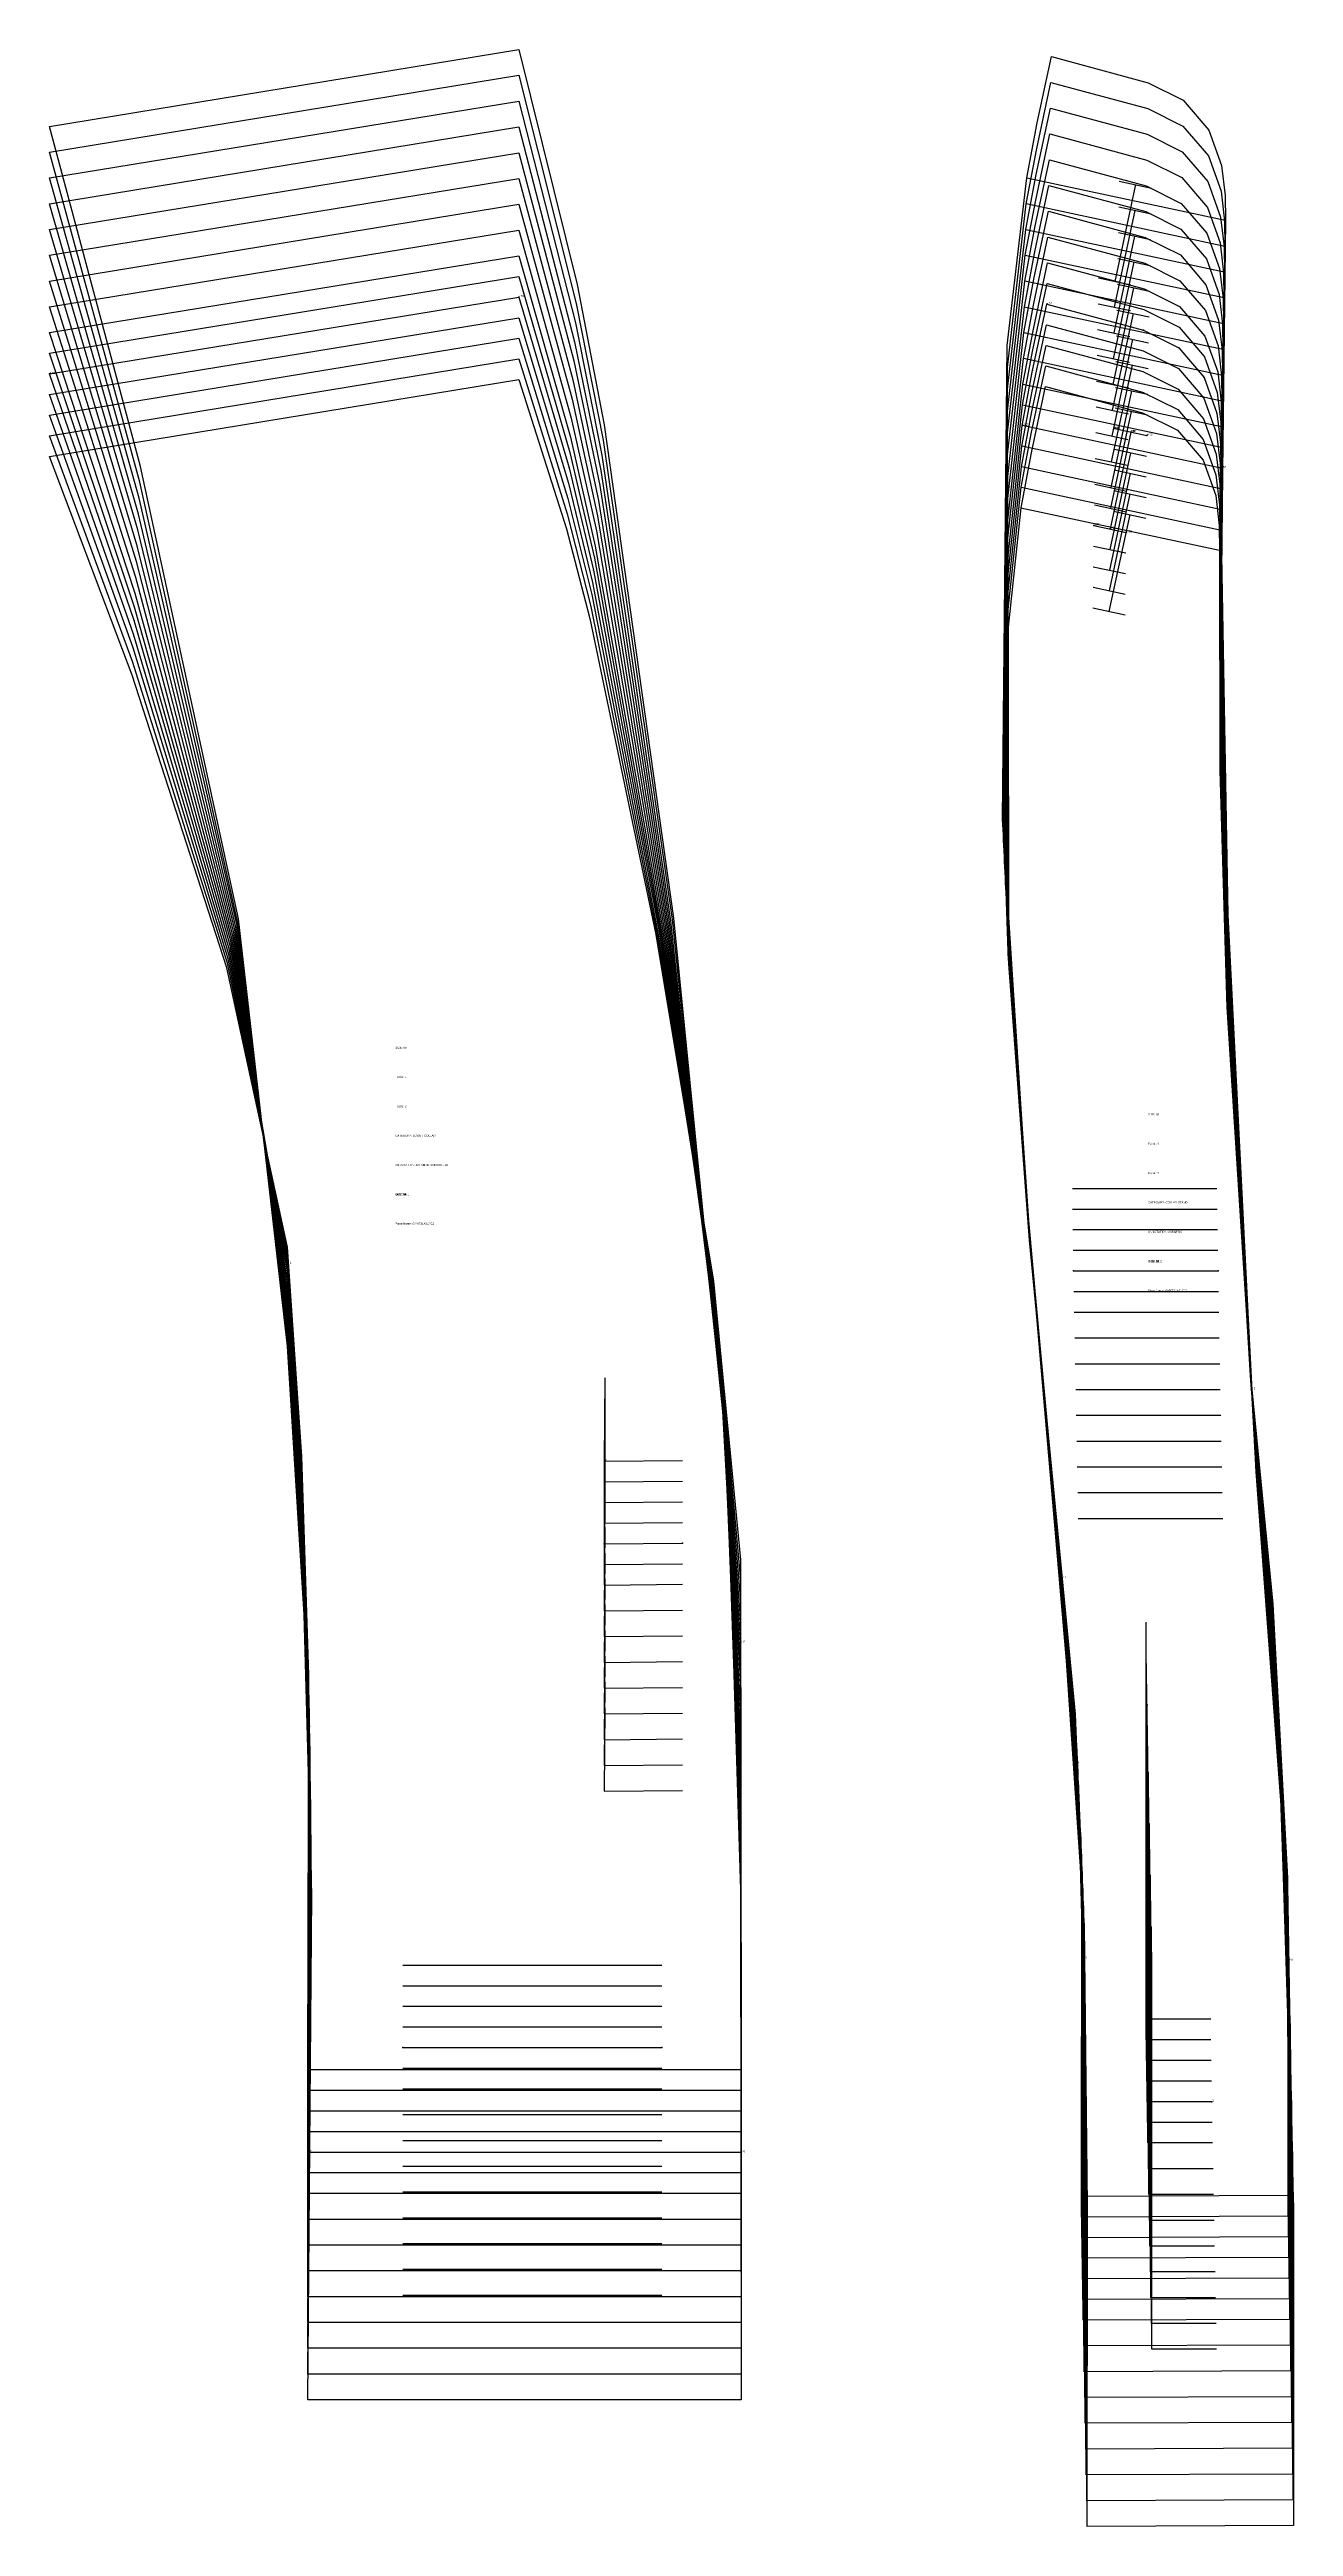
# Model space of a CAD drawing. Extents: x -42 to 1612, y -371 to 609.
# Drawn here: x 492.7 to 643.5, y -370.7 to -70.5 of the extents above; entities that cross this region are included whole.
import ezdxf

# ---------------------------------------------------------------- set-up
doc = ezdxf.new("R2010")
doc.units = 0

# ---------------------------------------------------------------- blocks, each defined once
blk = doc.blocks.new('GMX731XS17C2_42')
at = {"layer": '1'}
for points in [[(492.6839, -119.8347), (549.5748, -110.5205)], [(549.5748, -110.5205), (555.3456, -128.6257), (558.1955, -139.4918), (566.1711, -177.7747), (573.1561, -219.7863), (576.4454, -253.5378), (576.5216, -315.3411)], [(524.0071, -315.3411), (524.1062, -267.5179), (523.2527, -241.0105), (521.5128, -215.641), (514.1824, -181.7904), (502.6991, -146.3447), (492.6839, -119.8347)], [(576.5216, -315.3411), (524.0071, -315.3411)]]:
    blk.add_lwpolyline(points, dxfattribs=at)
at = {"layer": '5'}
blk.add_line((535.5286, -302.6411), (566.9001, -302.6411), dxfattribs=at)
at = {"layer": '6'}
blk.add_line((576.5216, -315.3411), (524.0071, -315.3411), dxfattribs=at)
at = {"layer": '7'}
blk.add_line((535.5286, -302.6411), (566.9001, -302.6411), dxfattribs=at)
at = {"layer": '8'}
blk.add_lwpolyline([(560.004, -231.4753), (559.9278, -241.5972), (569.4274, -241.5058)], dxfattribs=at)
at = {"layer": '1'}
for s, p in [('SIZE: 42', (534.6015, -209.3748)), ('Piece Name: GMX731XS17C2', (534.6015, -212.9308))]:
    blk.add_text(s, height=0.25, dxfattribs=at).set_placement(p)
blk = doc.blocks.new('GMX731XS17C2_44')
at = {"layer": '1'}
for points in [[(492.6839, -117.3354), (549.5748, -108.0237)], [(549.5748, -108.0237), (555.4269, -126.774), (558.3022, -138.0262), (566.3057, -177.6502), (573.2603, -221.1248), (576.4454, -256.0346), (576.5216, -317.8404)], [(524.0071, -317.8404), (524.1316, -269.0546), (523.2731, -242.0189), (521.5128, -216.1413), (514.2662, -181.257), (502.7575, -144.6911), (492.6839, -117.3354)], [(576.5216, -317.8404), (524.0071, -317.8404)]]:
    blk.add_lwpolyline(points, dxfattribs=at)
at = {"layer": '5'}
blk.add_line((535.5286, -305.1404), (566.9001, -305.1404), dxfattribs=at)
at = {"layer": '6'}
blk.add_line((576.5216, -317.8404), (524.0071, -317.8404), dxfattribs=at)
at = {"layer": '7'}
blk.add_line((535.5286, -305.1404), (566.9001, -305.1404), dxfattribs=at)
at = {"layer": '8'}
blk.add_lwpolyline([(560.004, -233.9747), (559.9278, -244.0966), (569.4274, -244.0051)], dxfattribs=at)
at = {"layer": '1'}
for s, p in [('SIZE: 44', (534.6015, -209.3748)), ('Piece Name: GMX731XS17C2', (534.6015, -212.9308))]:
    blk.add_text(s, height=0.25, dxfattribs=at).set_placement(p)
blk = doc.blocks.new('GMX731XS17C2_46')
at = {"layer": '1'}
for points in [[(492.6839, -114.836), (549.5748, -105.5218)], [(549.5748, -105.5218), (555.5057, -124.9223), (558.4089, -136.5581), (566.4378, -177.5308), (573.3619, -222.4634), (576.4454, -258.5365), (576.5216, -320.3372)], [(524.0071, -320.3372), (524.157, -270.599), (523.2959, -243.0323), (521.5128, -216.6417), (514.3475, -180.721), (502.8159, -143.0376), (492.6839, -114.836)], [(576.5216, -320.3372), (524.0071, -320.3372)]]:
    blk.add_lwpolyline(points, dxfattribs=at)
at = {"layer": '5'}
blk.add_line((535.5286, -307.6372), (566.9001, -307.6372), dxfattribs=at)
at = {"layer": '6'}
blk.add_line((576.5216, -320.3372), (524.0071, -320.3372), dxfattribs=at)
at = {"layer": '7'}
blk.add_line((535.5286, -307.6372), (566.9001, -307.6372), dxfattribs=at)
at = {"layer": '8'}
blk.add_lwpolyline([(560.004, -236.4715), (559.9278, -246.5959), (569.4274, -246.5045)], dxfattribs=at)
at = {"layer": '1'}
for s, p in [('SIZE: 46', (534.6015, -209.3722)), ('Piece Name: GMX731XS17C2', (534.6015, -212.9282))]:
    blk.add_text(s, height=0.25, dxfattribs=at).set_placement(p)
blk = doc.blocks.new('GMX731XS17C2_48')
at = {"layer": '1'}
for points in [[(492.6839, -112.3392), (549.5748, -103.025)], [(549.5748, -103.025), (555.587, -123.0707), (558.5156, -135.0925), (566.5725, -177.4064), (573.466, -223.8045), (576.4454, -261.0358), (576.5216, -322.8391)], [(524.0071, -322.8391), (524.1824, -272.1407), (523.3188, -244.0407), (521.5128, -217.1421), (514.4288, -180.1876), (502.8743, -141.3892), (492.6839, -112.3392)], [(576.5216, -322.8391), (524.0071, -322.8391)]]:
    blk.add_lwpolyline(points, dxfattribs=at)
at = {"layer": '5'}
blk.add_line((535.5286, -310.1391), (566.9001, -310.1391), dxfattribs=at)
at = {"layer": '6'}
blk.add_line((576.5216, -322.8391), (524.0071, -322.8391), dxfattribs=at)
at = {"layer": '7'}
blk.add_line((535.5286, -310.1391), (566.9001, -310.1391), dxfattribs=at)
at = {"layer": '8'}
blk.add_lwpolyline([(560.004, -238.9734), (559.9278, -249.0953), (569.4274, -249.0064)], dxfattribs=at)
at = {"layer": '1'}
for s, p in [('SIZE: 48', (534.6015, -209.3748)), ('Piece Name: GMX731XS17C2', (534.6015, -212.9308))]:
    blk.add_text(s, height=0.25, dxfattribs=at).set_placement(p)
blk = doc.blocks.new('GMX731XS17C2_50')
at = {"layer": '1'}
for points in [[(492.6839, -109.8373), (549.5748, -100.5231)], [(549.5748, -100.5231), (555.6682, -121.2165), (558.6248, -133.6218), (566.7071, -177.2793), (573.5702, -225.1406), (576.4454, -263.5352), (576.5216, -325.336)], [(524.0071, -325.336), (524.2103, -273.68), (523.3416, -245.0466), (521.5128, -217.64), (514.5126, -179.6492), (502.9353, -139.7331), (492.6839, -109.8373)], [(576.5216, -325.336), (524.0071, -325.336)]]:
    blk.add_lwpolyline(points, dxfattribs=at)
at = {"layer": '2'}
for p in [(549.5748, -100.5231), (549.5748, -100.5231), (492.6839, -109.8373), (492.6839, -109.8373), (555.6682, -121.2165), (566.7071, -177.2793), (560.004, -241.4702), (559.9278, -251.5921), (569.4274, -251.5032), (576.4454, -263.5352), (535.5286, -312.6359), (566.9001, -312.6359), (524.0071, -325.336), (576.5216, -325.336), (576.5216, -325.336)]:
    blk.add_point(p, dxfattribs=at)
at = {"layer": '3'}
for p in [(558.6248, -133.6218), (502.9353, -139.7331), (514.5126, -179.6492), (521.5128, -217.64), (573.5702, -225.1406), (523.3416, -245.0466), (524.2103, -273.68)]:
    blk.add_point(p, dxfattribs=at)
at = {"layer": '4'}
for p in [(521.5128, -217.64, -3.998), (524.0071, -325.336, -3.998), (576.5216, -325.336, -3.998), (576.5216, -325.336, -3.998)]:
    blk.add_point(p, dxfattribs=at)
at = {"layer": '5'}
blk.add_line((535.5286, -312.6359), (566.9001, -312.6359), dxfattribs=at)
at = {"layer": '6'}
blk.add_line((576.5216, -325.336), (524.0071, -325.336), dxfattribs=at)
at = {"layer": '7'}
blk.add_line((535.5286, -312.6359), (566.9001, -312.6359), dxfattribs=at)
at = {"layer": '8'}
blk.add_lwpolyline([(560.004, -241.4702), (559.9278, -251.5921), (569.4274, -251.5032)], dxfattribs=at)
at = {"layer": '1'}
for s, p in [('SIZE: 50', (534.6015, -191.5923)), ('Fabric: 1', (534.6015, -195.1482)), ('Fabric: 2', (534.6015, -198.7043)), ('CATEGORY: LOWER COLLAR', (534.6015, -202.2603)), ('ANNOTATION: 1XFABRIC 1XINTERLINI', (534.6015, -205.8163)), ('Quantity: 1', (534.6015, -209.3722)), ('Piece Name: GMX731XS17C2', (534.6015, -212.9282))]:
    blk.add_text(s, height=0.25, dxfattribs=at).set_placement(p)
at = {"layer": '2'}
for s, p in [('# 52', (549.5748, -100.5231)), ('# 52', (549.5748, -100.5231)), ('# 52', (492.6839, -109.8373)), ('# 52', (492.6839, -109.8373)), ('# 0', (576.4454, -263.5352)), ('# 0', (524.0071, -325.336)), ('# 0', (576.5216, -325.336)), ('# 0', (576.5216, -325.336))]:
    blk.add_text(s, height=0.25, dxfattribs=at).set_placement(p)
at = {"layer": '3'}
blk.add_text('# 1', height=0.25, dxfattribs=at).set_placement((521.5128, -217.64))
at = {"layer": '8'}
blk.add_text('B', height=0.25, dxfattribs=at).set_placement((560.004, -241.4702))
blk = doc.blocks.new('GMX731XS17C2_52')
at = {"layer": '1'}
for points in [[(492.6839, -107.3405), (549.5748, -98.0263)], [(549.5748, -98.0263), (555.747, -119.3699), (558.7315, -132.1588), (566.8392, -177.16), (573.6717, -226.4817), (576.4454, -266.0346), (576.5216, -327.8379)], [(524.0071, -327.8379), (524.2357, -275.2217), (523.362, -246.06), (521.5128, -218.1429), (514.5939, -179.1183), (502.9937, -138.0846), (492.6839, -107.3405)], [(576.5216, -327.8379), (524.0071, -327.8379)]]:
    blk.add_lwpolyline(points, dxfattribs=at)
at = {"layer": '5'}
blk.add_line((535.5286, -315.1379), (566.9001, -315.1379), dxfattribs=at)
at = {"layer": '6'}
blk.add_line((576.5216, -327.8379), (524.0071, -327.8379), dxfattribs=at)
at = {"layer": '7'}
blk.add_line((535.5286, -315.1379), (566.9001, -315.1379), dxfattribs=at)
at = {"layer": '8'}
blk.add_lwpolyline([(560.004, -243.9721), (559.9278, -254.094), (569.4274, -254.0051)], dxfattribs=at)
at = {"layer": '1'}
for s, p in [('SIZE: 52', (534.6015, -209.3748)), ('Piece Name: GMX731XS17C2', (534.6015, -212.9308))]:
    blk.add_text(s, height=0.25, dxfattribs=at).set_placement(p)
blk = doc.blocks.new('GMX731XS17C2_54')
at = {"layer": '1'}
for points in [[(492.6839, -104.8385), (549.5748, -95.5244)], [(549.5748, -95.5244), (555.8283, -117.5157), (558.8382, -130.6907), (566.9738, -177.033), (573.7759, -227.8203), (576.4454, -268.5314), (576.5216, -330.3347)], [(524.0071, -330.3347), (524.2611, -276.761), (523.3848, -247.0659), (521.5128, -218.6407), (514.6752, -178.5798), (503.0521, -136.4311), (492.6839, -104.8385)], [(576.5216, -330.3347), (524.0071, -330.3347)]]:
    blk.add_lwpolyline(points, dxfattribs=at)
at = {"layer": '5'}
blk.add_line((535.5286, -317.6347), (566.9001, -317.6347), dxfattribs=at)
at = {"layer": '6'}
blk.add_line((576.5216, -330.3347), (524.0071, -330.3347), dxfattribs=at)
at = {"layer": '7'}
blk.add_line((535.5286, -317.6347), (566.9001, -317.6347), dxfattribs=at)
at = {"layer": '8'}
blk.add_lwpolyline([(560.004, -246.469), (559.9278, -256.5908), (569.4274, -256.502)], dxfattribs=at)
at = {"layer": '1'}
for s, p in [('SIZE: 54', (534.6015, -209.3722)), ('Piece Name: GMX731XS17C2', (534.6015, -212.9282))]:
    blk.add_text(s, height=0.25, dxfattribs=at).set_placement(p)
blk = doc.blocks.new('GMX731XS17C2_56')
at = {"layer": '1'}
for points in [[(492.6839, -101.7144), (549.5748, -92.4002)], [(549.5748, -92.4002), (555.9273, -115.2018), (558.9728, -128.8568), (567.1414, -176.8806), (573.9029, -229.4967), (576.4454, -271.6581), (576.5216, -333.4589)], [(524.0071, -333.4589), (524.2865, -278.9276), (523.4077, -248.7042), (521.5128, -219.7659), (514.792, -178.2395), (503.1334, -134.5108), (492.6839, -101.7144)], [(576.5216, -333.4589), (524.0071, -333.4589)]]:
    blk.add_lwpolyline(points, dxfattribs=at)
at = {"layer": '5'}
blk.add_line((535.5286, -320.7614), (566.9001, -320.7614), dxfattribs=at)
at = {"layer": '6'}
blk.add_line((576.5216, -333.4589), (524.0071, -333.4589), dxfattribs=at)
at = {"layer": '7'}
blk.add_line((535.5286, -320.7614), (566.9001, -320.7614), dxfattribs=at)
at = {"layer": '8'}
blk.add_lwpolyline([(560.004, -249.5957), (559.9278, -259.7176), (569.4274, -259.6262)], dxfattribs=at)
at = {"layer": '1'}
for s, p in [('SIZE: 56', (534.6015, -209.3722)), ('Piece Name: GMX731XS17C2', (534.6015, -212.9282))]:
    blk.add_text(s, height=0.25, dxfattribs=at).set_placement(p)
blk = doc.blocks.new('GMX731XS17C2_58')
at = {"layer": '1'}
for points in [[(492.6839, -98.5927), (549.5748, -89.2785)], [(549.5748, -89.2785), (556.0264, -112.8878), (559.1074, -127.0255), (567.3065, -176.7282), (574.0324, -231.1705), (576.4454, -274.7823), (576.5216, -336.5856)], [(524.0071, -336.5856), (524.3119, -281.0942), (523.428, -250.3374), (521.5128, -220.8937), (514.9089, -177.9016), (503.2172, -132.5855), (492.6839, -98.5927)], [(576.5216, -336.5856), (524.0071, -336.5856)]]:
    blk.add_lwpolyline(points, dxfattribs=at)
at = {"layer": '5'}
blk.add_line((535.5286, -323.8856), (566.9001, -323.8856), dxfattribs=at)
at = {"layer": '6'}
blk.add_line((576.5216, -336.5856), (524.0071, -336.5856), dxfattribs=at)
at = {"layer": '7'}
blk.add_line((535.5286, -323.8856), (566.9001, -323.8856), dxfattribs=at)
at = {"layer": '8'}
blk.add_lwpolyline([(560.004, -252.7199), (559.9278, -262.8418), (569.4274, -262.7529)], dxfattribs=at)
at = {"layer": '1'}
for s, p in [('SIZE: 58', (534.6015, -209.3748)), ('Piece Name: GMX731XS17C2', (534.6015, -212.9308))]:
    blk.add_text(s, height=0.25, dxfattribs=at).set_placement(p)
blk = doc.blocks.new('GMX731XS17C2_60')
at = {"layer": '1'}
for points in [[(492.6839, -95.466), (549.5748, -86.1518)], [(549.5748, -86.1518), (556.128, -110.5739), (559.2395, -125.1916), (567.4742, -176.5732), (574.162, -232.8444), (576.4454, -277.904), (576.5216, -339.7098)], [(524.0071, -339.7098), (524.3399, -283.2609), (523.4509, -251.9731), (521.5128, -222.0189), (515.0231, -177.5588), (503.301, -130.6627), (492.6839, -95.466)], [(576.5216, -339.7098), (524.0071, -339.7098)]]:
    blk.add_lwpolyline(points, dxfattribs=at)
at = {"layer": '5'}
blk.add_line((535.5286, -327.0098), (566.9001, -327.0098), dxfattribs=at)
at = {"layer": '6'}
blk.add_line((576.5216, -339.7098), (524.0071, -339.7098), dxfattribs=at)
at = {"layer": '7'}
blk.add_line((535.5286, -327.0098), (566.9001, -327.0098), dxfattribs=at)
at = {"layer": '8'}
blk.add_lwpolyline([(560.004, -255.8441), (559.9278, -265.966), (569.4274, -265.8771)], dxfattribs=at)
at = {"layer": '1'}
for s, p in [('SIZE: 60', (534.6015, -209.3748)), ('Piece Name: GMX731XS17C2', (534.6015, -212.9308))]:
    blk.add_text(s, height=0.25, dxfattribs=at).set_placement(p)
blk = doc.blocks.new('GMX731XS17C2_62')
at = {"layer": '1'}
for points in [[(492.6839, -92.3418), (549.5748, -83.0301)], [(549.5748, -83.0301), (556.227, -108.2574), (559.3741, -123.3577), (567.6418, -176.4183), (574.2915, -234.5157), (576.4454, -281.0307), (576.5216, -342.8315)], [(524.0071, -342.8315), (524.3653, -285.4249), (523.4737, -253.6038), (521.5128, -223.1441), (515.14, -177.2158), (503.3823, -128.7374), (492.6839, -92.3418)], [(576.5216, -342.8315), (524.0071, -342.8315)]]:
    blk.add_lwpolyline(points, dxfattribs=at)
at = {"layer": '5'}
blk.add_line((535.5286, -330.134), (566.9001, -330.134), dxfattribs=at)
at = {"layer": '6'}
blk.add_line((576.5216, -342.8315), (524.0071, -342.8315), dxfattribs=at)
at = {"layer": '7'}
blk.add_line((535.5286, -330.134), (566.9001, -330.134), dxfattribs=at)
at = {"layer": '8'}
blk.add_lwpolyline([(560.004, -258.9683), (559.9278, -269.0902), (569.4274, -268.9987)], dxfattribs=at)
at = {"layer": '1'}
for s, p in [('SIZE: 62', (534.6015, -209.3748)), ('Piece Name: GMX731XS17C2', (534.6015, -212.9308))]:
    blk.add_text(s, height=0.25, dxfattribs=at).set_placement(p)
blk = doc.blocks.new('GMX731XS17C2_64')
at = {"layer": '1'}
for points in [[(492.6839, -89.2201), (549.5748, -79.9059)], [(549.5748, -79.9059), (556.3286, -105.9435), (559.5087, -121.5263), (567.8094, -176.2634), (574.4185, -236.1921), (576.4454, -284.1549), (576.5216, -345.9582)], [(524.0071, -345.9582), (524.3907, -287.5941), (523.4966, -255.2421), (521.5128, -224.2694), (515.2568, -176.878), (503.4662, -126.8146), (492.6839, -89.2201)], [(576.5216, -345.9582), (524.0071, -345.9582)]]:
    blk.add_lwpolyline(points, dxfattribs=at)
at = {"layer": '5'}
blk.add_line((535.5286, -333.2582), (566.9001, -333.2582), dxfattribs=at)
at = {"layer": '6'}
blk.add_line((576.5216, -345.9582), (524.0071, -345.9582), dxfattribs=at)
at = {"layer": '7'}
blk.add_line((535.5286, -333.2582), (566.9001, -333.2582), dxfattribs=at)
at = {"layer": '8'}
blk.add_lwpolyline([(560.004, -262.0925), (559.9278, -272.2144), (569.4274, -272.1255)], dxfattribs=at)
at = {"layer": '1'}
for s, p in [('SIZE: 64', (534.6015, -209.3748)), ('Piece Name: GMX731XS17C2', (534.6015, -212.9308))]:
    blk.add_text(s, height=0.25, dxfattribs=at).set_placement(p)
blk = doc.blocks.new('GMX731XS17C2_66')
at = {"layer": '1'}
for points in [[(492.6839, -86.0934), (549.5748, -76.7792)], [(549.5748, -76.7792), (556.4277, -103.6295), (559.6433, -119.6925), (567.9771, -176.1084), (574.548, -237.866), (576.4454, -287.2766), (576.5216, -349.0799)], [(524.0071, -349.0799), (524.4161, -289.7556), (523.5169, -256.8753), (521.5128, -225.3946), (515.3737, -176.5326), (503.55, -124.8919), (492.6839, -86.0934)], [(576.5216, -349.0799), (524.0071, -349.0799)]]:
    blk.add_lwpolyline(points, dxfattribs=at)
at = {"layer": '5'}
blk.add_line((535.5286, -336.3799), (566.9001, -336.3799), dxfattribs=at)
at = {"layer": '6'}
blk.add_line((576.5216, -349.0799), (524.0071, -349.0799), dxfattribs=at)
at = {"layer": '7'}
blk.add_line((535.5286, -336.3799), (566.9001, -336.3799), dxfattribs=at)
at = {"layer": '8'}
blk.add_lwpolyline([(560.004, -265.2167), (559.9278, -275.3386), (569.4274, -275.2497)], dxfattribs=at)
at = {"layer": '1'}
for s, p in [('SIZE: 66', (534.6015, -209.3722)), ('Piece Name: GMX731XS17C2', (534.6015, -212.9282))]:
    blk.add_text(s, height=0.25, dxfattribs=at).set_placement(p)
blk = doc.blocks.new('GMX731XS17C2_68')
at = {"layer": '1'}
for points in [[(492.6839, -82.9691), (549.5748, -73.655)], [(549.5748, -73.655), (556.5267, -101.313), (559.778, -117.8586), (568.1447, -175.9535), (574.6776, -239.5373), (576.4454, -290.4033), (576.5216, -352.2041)], [(524.0071, -352.2041), (524.444, -291.9223), (523.5398, -258.5086), (521.5128, -226.5198), (515.488, -176.1922), (503.6313, -122.9691), (492.6839, -82.9691)], [(576.5216, -352.2041), (524.0071, -352.2041)]]:
    blk.add_lwpolyline(points, dxfattribs=at)
at = {"layer": '5'}
blk.add_line((535.5286, -339.5041), (566.9001, -339.5041), dxfattribs=at)
at = {"layer": '6'}
blk.add_line((576.5216, -352.2041), (524.0071, -352.2041), dxfattribs=at)
at = {"layer": '7'}
blk.add_line((535.5286, -339.5041), (566.9001, -339.5041), dxfattribs=at)
at = {"layer": '8'}
blk.add_lwpolyline([(560.004, -268.3383), (559.9278, -278.4628), (569.4274, -278.3714)], dxfattribs=at)
at = {"layer": '1'}
for s, p in [('SIZE: 68', (534.6015, -209.3722)), ('Piece Name: GMX731XS17C2', (534.6015, -212.9282))]:
    blk.add_text(s, height=0.25, dxfattribs=at).set_placement(p)
blk = doc.blocks.new('GMX731XS17C2_70')
at = {"layer": '1'}
for points in [[(492.6839, -79.8475), (549.5748, -70.5308)], [(549.5748, -70.5308), (556.6283, -99.0016), (559.91, -116.0247), (568.3098, -175.8011), (574.8071, -241.2137), (576.4454, -293.5275), (576.5216, -355.3308)], [(524.0071, -355.3308), (524.4694, -294.0914), (523.5626, -260.1443), (521.5128, -227.6425), (515.6048, -175.8544), (503.7151, -121.0438), (492.6839, -79.8475)], [(576.5216, -355.3308), (524.0071, -355.3308)]]:
    blk.add_lwpolyline(points, dxfattribs=at)
at = {"layer": '5'}
blk.add_line((535.5286, -342.6308), (566.9001, -342.6308), dxfattribs=at)
at = {"layer": '6'}
blk.add_line((576.5216, -355.3308), (524.0071, -355.3308), dxfattribs=at)
at = {"layer": '7'}
blk.add_line((535.5286, -342.6308), (566.9001, -342.6308), dxfattribs=at)
at = {"layer": '8'}
blk.add_lwpolyline([(560.004, -271.4651), (559.9278, -281.587), (569.4274, -281.4981)], dxfattribs=at)
at = {"layer": '1'}
for s, p in [('SIZE: 70', (534.6015, -209.3748)), ('Piece Name: GMX731XS17C2', (534.6015, -212.9308))]:
    blk.add_text(s, height=0.25, dxfattribs=at).set_placement(p)
blk = doc.blocks.new('GMX731XS17C3_42')
at = {"layer": '1'}
for points in [[(610.4459, -126.078), (611.7133, -119.4055), (613.4253, -111.3765)], [(613.4253, -111.3765), (625.1576, -114.5413), (629.4146, -116.6648), (632.5159, -120.2767), (634.0577, -124.5718), (634.4793, -128.1964), (634.5124, -131.2469)], [(615.2668, -253.7537), (611.5101, -215.1965), (608.9676, -181.3281), (608.9219, -140.5332), (610.4459, -126.078)], [(634.5124, -131.2469), (634.5505, -157.8966), (635.409, -186.5631), (638.2208, -230.8581), (640.9818, -258.9175), (642.7674, -292.1001), (642.7725, -330.5836)], [(617.7636, -330.6801), (617.822, -291.8156), (617.0549, -272.222), (615.2668, -253.7537)], [(642.7725, -330.5836), (617.7636, -330.6801)]]:
    blk.add_lwpolyline(points, dxfattribs=at)
at = {"layer": '5'}
blk.add_line((616.6739, -208.5315), (634.1974, -208.5315), dxfattribs=at)
at = {"layer": '6'}
blk.add_line((642.7725, -330.5836), (617.7636, -330.6801), dxfattribs=at)
at = {"layer": '7'}
blk.add_line((616.6739, -208.5315), (634.1974, -208.5315), dxfattribs=at)
at = {"layer": '8'}
for p, q in [((634.5098, -131.2545), (610.4408, -126.1034)), ((623.6183, -126.8807), (621.1037, -138.6129)), ((621.6625, -126.4616), (625.5741, -127.2998)), ((619.1504, -138.1938), (623.0595, -139.032))]:
    blk.add_line(p, q, dxfattribs=at)
blk.add_lwpolyline([(633.4481, -309.207), (625.6071, -309.207), (625.6071, -261.107)], dxfattribs=at)
at = {"layer": '1'}
for s, p in [('SIZE: 42', (625.8459, -217.4723)), ('Piece Name: GMX731XS17C3', (625.8459, -221.0283))]:
    blk.add_text(s, height=0.25, dxfattribs=at).set_placement(p)
blk = doc.blocks.new('GMX731XS17C3_44')
at = {"layer": '1'}
for points in [[(610.4687, -123.5787), (611.7362, -116.9061), (613.4482, -108.8772)], [(613.4482, -108.8772), (625.1804, -112.042), (629.4375, -114.1654), (632.5388, -117.7773), (634.0806, -122.0725), (634.5022, -125.697), (634.5352, -128.7476)], [(615.2897, -254.2541), (611.4771, -214.7901), (608.9066, -180.1241), (608.8965, -138.3716), (610.4687, -123.5787)], [(634.5352, -128.7476), (634.5429, -156.1999), (635.3988, -185.7299), (638.2436, -231.3585), (641.0275, -260.3348), (642.7902, -294.5994), (642.7953, -333.0829)], [(617.7865, -333.1795), (617.8449, -294.3149), (617.1083, -273.6952), (615.2897, -254.2541)], [(642.7953, -333.0829), (617.7865, -333.1795)]]:
    blk.add_lwpolyline(points, dxfattribs=at)
at = {"layer": '5'}
blk.add_line((616.6968, -211.0309), (634.2203, -211.0309), dxfattribs=at)
at = {"layer": '6'}
blk.add_line((642.7953, -333.0829), (617.7865, -333.1795), dxfattribs=at)
at = {"layer": '7'}
blk.add_line((616.6968, -211.0309), (634.2203, -211.0309), dxfattribs=at)
at = {"layer": '8'}
for p, q in [((634.5327, -128.7552), (610.4637, -123.6041)), ((623.6412, -124.3813), (621.1266, -136.1136)), ((621.6854, -123.9622), (625.597, -124.8004)), ((619.1733, -135.6945), (623.0824, -136.5327))]:
    blk.add_line(p, q, dxfattribs=at)
blk.add_lwpolyline([(633.471, -311.7063), (625.63, -311.7063), (625.63, -263.6063)], dxfattribs=at)
at = {"layer": '1'}
for s, p in [('SIZE: 44', (625.8459, -217.4723)), ('Piece Name: GMX731XS17C3', (625.8459, -221.0283))]:
    blk.add_text(s, height=0.25, dxfattribs=at).set_placement(p)
blk = doc.blocks.new('GMX731XS17C3_46')
at = {"layer": '1'}
for points in [[(610.5068, -121.0793), (611.7743, -114.4067), (613.4863, -106.3778)], [(613.4863, -106.3778), (625.2185, -109.5426), (629.4756, -111.6661), (632.5769, -115.278), (634.1187, -119.5731), (634.5403, -123.1977), (634.5733, -126.2482)], [(615.3278, -254.7544), (611.4619, -214.3811), (608.8609, -178.9202), (608.8863, -136.2101), (610.5068, -121.0793)], [(634.5733, -126.2482), (634.553, -154.5006), (635.4014, -184.8943), (638.2817, -231.8589), (641.0884, -261.7521), (642.8283, -297.0988), (642.8334, -335.5823)], [(617.8246, -335.6788), (617.883, -296.8143), (617.1743, -275.1659), (615.3278, -254.7544)], [(642.8334, -335.5823), (617.8246, -335.6788)]]:
    blk.add_lwpolyline(points, dxfattribs=at)
at = {"layer": '5'}
blk.add_line((616.7349, -213.5302), (634.2584, -213.5302), dxfattribs=at)
at = {"layer": '6'}
blk.add_line((642.8334, -335.5823), (617.8246, -335.6788), dxfattribs=at)
at = {"layer": '7'}
blk.add_line((616.7349, -213.5302), (634.2584, -213.5302), dxfattribs=at)
at = {"layer": '8'}
for p, q in [((634.5708, -126.2558), (610.5018, -121.1047)), ((623.6793, -121.882), (621.1647, -133.6142)), ((621.7235, -121.4629), (625.6351, -122.3011)), ((619.2114, -133.1951), (623.1205, -134.0333))]:
    blk.add_line(p, q, dxfattribs=at)
blk.add_lwpolyline([(633.5091, -314.2057), (625.6681, -314.2057), (625.6681, -266.1057)], dxfattribs=at)
at = {"layer": '1'}
for s, p in [('SIZE: 46', (625.8459, -217.4723)), ('Piece Name: GMX731XS17C3', (625.8459, -221.0283))]:
    blk.add_text(s, height=0.25, dxfattribs=at).set_placement(p)
blk = doc.blocks.new('GMX731XS17C3_48')
at = {"layer": '1'}
for points in [[(610.5475, -118.58), (611.8149, -111.9074), (613.5269, -103.8784)], [(613.5269, -103.8784), (625.2591, -107.0433), (629.5162, -109.1667), (632.6175, -112.7786), (634.1593, -117.0737), (634.581, -120.6983), (634.614, -123.7489)], [(615.3684, -255.2548), (611.4492, -213.9747), (608.8177, -177.7162), (608.8787, -134.0486), (610.5475, -118.58)], [(634.614, -123.7489), (634.5657, -152.8039), (635.4064, -184.0586), (638.3224, -232.3593), (641.1519, -263.1694), (642.869, -299.5981), (642.8741, -338.0817)], [(617.8652, -338.1782), (617.9236, -299.3137), (617.2429, -276.6391), (615.3684, -255.2548)], [(642.8741, -338.0817), (617.8652, -338.1782)]]:
    blk.add_lwpolyline(points, dxfattribs=at)
at = {"layer": '5'}
blk.add_line((616.7755, -216.0296), (634.299, -216.0296), dxfattribs=at)
at = {"layer": '6'}
blk.add_line((642.8741, -338.0817), (617.8652, -338.1782), dxfattribs=at)
at = {"layer": '7'}
blk.add_line((616.7755, -216.0296), (634.299, -216.0296), dxfattribs=at)
at = {"layer": '8'}
for p, q in [((634.6114, -123.7565), (610.5424, -118.6054)), ((623.7199, -119.3826), (621.2053, -131.1148)), ((621.7641, -118.9635), (625.6757, -119.8017)), ((619.2521, -130.6958), (623.1611, -131.534))]:
    blk.add_line(p, q, dxfattribs=at)
blk.add_lwpolyline([(633.5497, -316.705), (625.7087, -316.705), (625.7087, -268.6051)], dxfattribs=at)
at = {"layer": '1'}
for s, p in [('SIZE: 48', (625.8459, -217.4723)), ('Piece Name: GMX731XS17C3', (625.8459, -221.0283))]:
    blk.add_text(s, height=0.25, dxfattribs=at).set_placement(p)
blk = doc.blocks.new('GMX731XS17C3_50')
at = {"layer": '1'}
for points in [[(610.5881, -116.0806), (611.8556, -109.408), (613.5675, -101.3791)], [(613.5675, -101.3791), (625.2998, -104.5439), (629.5568, -106.6674), (632.6582, -110.2792), (634.1999, -114.5744), (634.6216, -118.199), (634.6546, -121.2495)], [(615.409, -255.7552), (611.4365, -213.5658), (608.7771, -176.5097), (608.8711, -131.8845), (610.5881, -116.0806)], [(634.6546, -121.2495), (634.5784, -151.1046), (635.4141, -183.223), (638.363, -232.8596), (641.2154, -264.5868), (642.9096, -302.0975), (642.9147, -340.581)], [(617.9058, -340.6776), (617.9643, -301.813), (617.314, -278.1097), (615.409, -255.7552)], [(642.9147, -340.581), (617.9058, -340.6776)]]:
    blk.add_lwpolyline(points, dxfattribs=at)
at = {"layer": '2'}
for p in [(613.5675, -101.3791), (613.5675, -101.3791), (610.583, -116.106), (610.5881, -116.0806), (610.5881, -116.0806), (621.8048, -116.4641), (623.7605, -116.8832), (625.7164, -117.3023), (634.6521, -121.2571), (634.6546, -121.2495), (634.6546, -121.2495), (619.2927, -128.1964), (621.2459, -128.6155), (623.2017, -129.0346), (616.8162, -218.529), (634.3397, -218.529), (615.409, -255.7552), (615.409, -255.7552), (641.2154, -264.5868), (625.7494, -271.1044), (625.7494, -319.2044), (633.5903, -319.2044), (617.9058, -340.6776), (642.9147, -340.581), (642.9147, -340.581)]:
    blk.add_point(p, dxfattribs=at)
at = {"layer": '3'}
for p in [(625.2998, -104.5439), (629.5568, -106.6674), (611.8556, -109.408), (632.6582, -110.2792), (634.1999, -114.5744), (634.6216, -118.199), (608.8711, -131.8845), (634.5784, -151.1046), (608.7771, -176.5097), (635.4141, -183.223), (611.4365, -213.5658), (638.363, -232.8596), (617.314, -278.1097), (617.9643, -301.813), (642.9096, -302.0975)]:
    blk.add_point(p, dxfattribs=at)
at = {"layer": '4'}
for p in [(634.6546, -121.2495, -3.998), (634.6546, -121.2495, -3.998), (638.363, -232.8596, -3.998), (615.409, -255.7552, -3.998), (615.409, -255.7552, -3.998), (617.9058, -340.6776, -3.998), (642.9147, -340.581, -3.998), (642.9147, -340.581, -3.998)]:
    blk.add_point(p, dxfattribs=at)
at = {"layer": '5'}
blk.add_line((616.8162, -218.529), (634.3397, -218.529), dxfattribs=at)
at = {"layer": '6'}
blk.add_line((642.9147, -340.581), (617.9058, -340.6776), dxfattribs=at)
at = {"layer": '7'}
blk.add_line((616.8162, -218.529), (634.3397, -218.529), dxfattribs=at)
at = {"layer": '8'}
for p, q in [((634.6521, -121.2571), (610.583, -116.106)), ((623.7605, -116.8832), (621.2459, -128.6155)), ((621.8048, -116.4641), (625.7164, -117.3023)), ((619.2927, -128.1964), (623.2017, -129.0346))]:
    blk.add_line(p, q, dxfattribs=at)
blk.add_lwpolyline([(633.5903, -319.2044), (625.7494, -319.2044), (625.7494, -271.1044)], dxfattribs=at)
at = {"layer": '1'}
for s, p in [('SIZE: 50', (625.8459, -199.6923)), ('Fabric: 1', (625.8459, -203.2483)), ('Fabric: 2', (625.8459, -206.8043)), ('CATEGORY: COLLAR STAND', (625.8459, -210.3603)), ('ANNOTATION: 2XFABRIC', (625.8459, -213.9163)), ('Quantity: 2', (625.8459, -217.4723)), ('Piece Name: GMX731XS17C3', (625.8459, -221.0283))]:
    blk.add_text(s, height=0.25, dxfattribs=at).set_placement(p)
at = {"layer": '2'}
for s, p in [('# 52', (613.5675, -101.3791)), ('# 52', (613.5675, -101.3791)), ('# 52', (610.583, -116.106)), ('# 52', (610.5881, -116.0806)), ('# 52', (610.5881, -116.0806)), ('# 52', (621.8048, -116.4641)), ('# 52', (623.7605, -116.8832)), ('# 52', (625.7164, -117.3023)), ('# 52', (634.6521, -121.2571)), ('# 52', (634.6546, -121.2495)), ('# 52', (634.6546, -121.2495)), ('# 52', (619.2927, -128.1964)), ('# 52', (621.2459, -128.6155)), ('# 52', (623.2017, -129.0346)), ('# 1', (615.409, -255.7552)), ('# 1', (615.409, -255.7552)), ('# 0', (617.9058, -340.6776)), ('# 0', (642.9147, -340.581)), ('# 0', (642.9147, -340.581))]:
    blk.add_text(s, height=0.25, dxfattribs=at).set_placement(p)
at = {"layer": '3'}
for s, p in [('# 1', (638.363, -232.8596)), ('# 0', (617.9643, -301.813)), ('# 0', (642.9096, -302.0975))]:
    blk.add_text(s, height=0.25, dxfattribs=at).set_placement(p)
at = {"layer": '8'}
for s, p in [('NM', (621.8048, -116.4641)), ('NM', (623.7605, -116.8832)), ('O', (634.6521, -121.2571)), ('NM', (619.2927, -128.1964)), ('B', (633.5903, -319.2044))]:
    blk.add_text(s, height=0.25, dxfattribs=at).set_placement(p)
blk = doc.blocks.new('GMX731XS17C3_52')
at = {"layer": '1'}
for points in [[(610.6313, -113.5812), (611.8987, -106.9086), (613.6107, -98.8797)], [(613.6107, -98.8797), (625.343, -102.0446), (629.6, -104.168), (632.7014, -107.7799), (634.2431, -112.075), (634.6648, -115.6996), (634.6978, -118.7501)], [(615.4522, -256.2556), (611.4238, -213.1594), (608.7364, -175.3058), (608.8634, -129.7229), (610.6313, -113.5812)], [(634.6978, -118.7501), (634.5911, -149.4079), (635.4217, -182.3898), (638.4062, -233.36), (641.2764, -266.0066), (642.9528, -304.5969), (642.9579, -343.0804)], [(617.949, -343.1769), (618.0074, -304.3124), (617.3826, -279.5829), (615.4522, -256.2556)], [(642.9579, -343.0804), (617.949, -343.1769)]]:
    blk.add_lwpolyline(points, dxfattribs=at)
at = {"layer": '5'}
blk.add_line((616.8594, -221.0283), (634.3828, -221.0283), dxfattribs=at)
at = {"layer": '6'}
blk.add_line((642.9579, -343.0804), (617.949, -343.1769), dxfattribs=at)
at = {"layer": '7'}
blk.add_line((616.8594, -221.0283), (634.3828, -221.0283), dxfattribs=at)
at = {"layer": '8'}
for p, q in [((634.6952, -118.7578), (610.6262, -113.6066)), ((621.8479, -113.9648), (625.7595, -114.803)), ((623.8037, -114.3839), (621.2891, -126.1161)), ((619.3359, -125.697), (623.2449, -126.5352))]:
    blk.add_line(p, q, dxfattribs=at)
blk.add_lwpolyline([(633.6335, -321.7038), (625.7926, -321.7038), (625.7926, -273.6038)], dxfattribs=at)
at = {"layer": '1'}
for s, p in [('SIZE: 52', (625.8459, -217.4723)), ('Piece Name: GMX731XS17C3', (625.8459, -221.0283))]:
    blk.add_text(s, height=0.25, dxfattribs=at).set_placement(p)
blk = doc.blocks.new('GMX731XS17C3_54')
at = {"layer": '1'}
for points in [[(610.6719, -111.0819), (611.9394, -104.4093), (613.6513, -96.3804)], [(613.6513, -96.3804), (625.3836, -99.5452), (629.6407, -101.6686), (632.742, -105.2805), (634.2838, -109.5757), (634.7054, -113.2002), (634.7384, -116.2508)], [(615.4928, -256.7559), (611.4111, -212.753), (608.6933, -174.1018), (608.8558, -127.5614), (610.6719, -111.0819)], [(634.7384, -116.2508), (634.6038, -147.7112), (635.4268, -181.5542), (638.4468, -233.8604), (641.3424, -267.4239), (642.9934, -307.0962), (642.9985, -345.5797)], [(617.9897, -345.6763), (618.0481, -306.8117), (617.4537, -281.0561), (615.4928, -256.7559)], [(642.9985, -345.5797), (617.9897, -345.6763)]]:
    blk.add_lwpolyline(points, dxfattribs=at)
at = {"layer": '5'}
blk.add_line((616.9, -223.5277), (634.4235, -223.5277), dxfattribs=at)
at = {"layer": '6'}
blk.add_line((642.9985, -345.5797), (617.9897, -345.6763), dxfattribs=at)
at = {"layer": '7'}
blk.add_line((616.9, -223.5277), (634.4235, -223.5277), dxfattribs=at)
at = {"layer": '8'}
for p, q in [((634.7359, -116.2584), (610.6668, -111.1073)), ((623.8444, -111.8845), (621.3298, -123.6168)), ((621.8886, -111.4654), (625.8002, -112.3036)), ((619.3765, -123.1977), (623.2856, -124.0359))]:
    blk.add_line(p, q, dxfattribs=at)
blk.add_lwpolyline([(633.6742, -324.2031), (625.8332, -324.2031), (625.8332, -276.1031)], dxfattribs=at)
at = {"layer": '1'}
for s, p in [('SIZE: 54', (625.8459, -217.4723)), ('Piece Name: GMX731XS17C3', (625.8459, -221.0283))]:
    blk.add_text(s, height=0.25, dxfattribs=at).set_placement(p)
blk = doc.blocks.new('GMX731XS17C3_56')
at = {"layer": '1'}
for points in [[(610.7329, -107.9577), (612.0004, -101.2851), (613.7123, -93.2562)], [(613.7123, -93.2562), (625.4446, -96.421), (629.7016, -98.5444), (632.8004, -102.1563), (634.3447, -106.4514), (634.7638, -110.076), (634.7994, -113.1266)], [(615.5538, -257.8812), (611.3958, -212.5904), (608.6349, -172.8115), (608.8457, -124.9173), (610.7329, -107.9577)], [(634.7994, -113.1266), (634.6216, -145.7224), (635.4369, -180.7871), (638.5078, -234.9856), (641.4237, -269.4661), (643.0544, -310.2204), (643.0595, -348.704)], [(618.0506, -348.8005), (618.1091, -309.9359), (617.5401, -283.1516), (615.5538, -257.8812)], [(643.0595, -348.704), (618.0506, -348.8005)]]:
    blk.add_lwpolyline(points, dxfattribs=at)
at = {"layer": '5'}
blk.add_line((616.9584, -226.6519), (634.4844, -226.6519), dxfattribs=at)
at = {"layer": '6'}
blk.add_line((643.0595, -348.704), (618.0506, -348.8005), dxfattribs=at)
at = {"layer": '7'}
blk.add_line((616.9584, -226.6519), (634.4844, -226.6519), dxfattribs=at)
at = {"layer": '8'}
for p, q in [((634.7968, -113.1342), (610.7278, -107.9831)), ((623.9053, -108.7603), (621.3907, -120.4926)), ((621.9495, -108.3412), (625.8586, -109.1794)), ((619.4375, -120.0735), (623.3465, -120.9117))]:
    blk.add_line(p, q, dxfattribs=at)
blk.add_lwpolyline([(633.7351, -327.3273), (625.8941, -327.3273), (625.8941, -279.2273)], dxfattribs=at)
at = {"layer": '1'}
for s, p in [('SIZE: 56', (625.8459, -217.4723)), ('Piece Name: GMX731XS17C3', (625.8459, -221.0283))]:
    blk.add_text(s, height=0.25, dxfattribs=at).set_placement(p)
blk = doc.blocks.new('GMX731XS17C3_58')
at = {"layer": '1'}
for points in [[(610.7913, -104.8335), (612.0588, -98.1609), (613.7707, -90.132)], [(613.7707, -90.132), (625.503, -93.2968), (629.76, -95.4202), (632.8614, -99.0321), (634.4031, -103.3273), (634.8248, -106.9518), (634.8578, -110.0024)], [(615.6122, -259.0064), (611.3781, -212.4304), (608.5739, -171.5237), (608.838, -122.2706), (610.7913, -104.8335)], [(634.8578, -110.0024), (634.6419, -143.7336), (635.4471, -180.0226), (638.5662, -236.1108), (641.505, -271.5083), (643.1128, -313.3446), (643.1179, -351.8281)], [(618.1091, -351.9247), (618.1675, -313.0601), (617.6315, -285.2497), (615.6122, -259.0064)], [(643.1179, -351.8281), (618.1091, -351.9247)]]:
    blk.add_lwpolyline(points, dxfattribs=at)
at = {"layer": '5'}
blk.add_line((617.0194, -229.7761), (634.5429, -229.7761), dxfattribs=at)
at = {"layer": '6'}
blk.add_line((643.1179, -351.8281), (618.1091, -351.9247), dxfattribs=at)
at = {"layer": '7'}
blk.add_line((617.0194, -229.7761), (634.5429, -229.7761), dxfattribs=at)
at = {"layer": '8'}
for p, q in [((634.8553, -110.01), (610.7862, -104.8589)), ((623.9638, -105.6361), (621.4492, -117.3684)), ((622.008, -105.217), (625.9195, -106.0552)), ((619.4959, -116.9493), (623.4049, -117.7875))]:
    blk.add_line(p, q, dxfattribs=at)
blk.add_lwpolyline([(633.7935, -330.4515), (625.9526, -330.4515), (625.9526, -282.3515)], dxfattribs=at)
at = {"layer": '1'}
for s, p in [('SIZE: 58', (625.8459, -217.4723)), ('Piece Name: GMX731XS17C3', (625.8459, -221.0283))]:
    blk.add_text(s, height=0.25, dxfattribs=at).set_placement(p)
blk = doc.blocks.new('GMX731XS17C3_60')
at = {"layer": '1'}
for points in [[(610.8497, -101.7093), (612.1172, -95.0367), (613.8292, -87.0078)], [(613.8292, -87.0078), (625.5614, -90.1726), (629.8184, -92.296), (632.9198, -95.9079), (634.4616, -100.2031), (634.8832, -103.8276), (634.9162, -106.8782)], [(615.6707, -260.1316), (611.3603, -212.2679), (608.5155, -170.2334), (608.8279, -119.6264), (610.8497, -101.7093)], [(634.9162, -106.8782), (634.6597, -141.7448), (635.4573, -179.2555), (638.6246, -237.2361), (641.5863, -273.553), (643.1712, -316.4688), (643.1763, -354.9524)], [(618.1675, -355.0489), (618.2259, -316.1843), (617.7179, -287.3477), (615.6707, -260.1316)], [(643.1763, -354.9524), (618.1675, -355.0489)]]:
    blk.add_lwpolyline(points, dxfattribs=at)
at = {"layer": '5'}
blk.add_line((617.0778, -232.9003), (634.6013, -232.9003), dxfattribs=at)
at = {"layer": '6'}
blk.add_line((643.1763, -354.9524), (618.1675, -355.0489), dxfattribs=at)
at = {"layer": '7'}
blk.add_line((617.0778, -232.9003), (634.6013, -232.9003), dxfattribs=at)
at = {"layer": '8'}
for p, q in [((634.9137, -106.8858), (610.8447, -101.7347)), ((624.0222, -102.5119), (621.5076, -114.2442)), ((622.0664, -102.0928), (625.978, -102.931)), ((619.5543, -113.8251), (623.4634, -114.6633))]:
    blk.add_line(p, q, dxfattribs=at)
blk.add_lwpolyline([(633.852, -333.5757), (626.011, -333.5757), (626.011, -285.4757)], dxfattribs=at)
at = {"layer": '1'}
for s, p in [('SIZE: 60', (625.8459, -217.4723)), ('Piece Name: GMX731XS17C3', (625.8459, -221.0283))]:
    blk.add_text(s, height=0.25, dxfattribs=at).set_placement(p)
blk = doc.blocks.new('GMX731XS17C3_62')
at = {"layer": '1'}
for points in [[(610.9107, -98.5851), (612.1781, -91.9125), (613.8901, -83.8836)], [(613.8901, -83.8836), (625.6224, -87.0484), (629.8794, -89.1718), (632.9782, -92.7837), (634.5225, -97.0789), (634.9416, -100.7034), (634.9747, -103.754)], [(615.7291, -261.2568), (611.3425, -212.1078), (608.4545, -168.9431), (608.8177, -116.9798), (610.9107, -98.5851)], [(634.9747, -103.754), (634.68, -139.7559), (635.4649, -178.4884), (638.683, -238.3613), (641.6676, -275.5951), (643.2322, -319.593), (643.2373, -358.0766)], [(618.2284, -358.1731), (618.2843, -319.3085), (617.8043, -289.4432), (615.7291, -261.2568)], [(643.2373, -358.0766), (618.2284, -358.1731)]]:
    blk.add_lwpolyline(points, dxfattribs=at)
at = {"layer": '5'}
blk.add_line((617.1362, -236.0245), (634.6597, -236.0245), dxfattribs=at)
at = {"layer": '6'}
blk.add_line((643.2373, -358.0766), (618.2284, -358.1731), dxfattribs=at)
at = {"layer": '7'}
blk.add_line((617.1362, -236.0245), (634.6597, -236.0245), dxfattribs=at)
at = {"layer": '8'}
for p, q in [((634.9747, -103.7616), (610.9056, -98.6105)), ((622.1273, -98.9686), (626.0364, -99.8068)), ((624.0806, -99.3877), (621.5685, -111.12)), ((619.6153, -110.7009), (623.5243, -111.5391))]:
    blk.add_line(p, q, dxfattribs=at)
blk.add_lwpolyline([(633.9129, -336.6999), (626.0694, -336.6999), (626.0694, -288.5999)], dxfattribs=at)
at = {"layer": '1'}
for s, p in [('SIZE: 62', (625.8459, -217.4723)), ('Piece Name: GMX731XS17C3', (625.8459, -221.0283))]:
    blk.add_text(s, height=0.25, dxfattribs=at).set_placement(p)
blk = doc.blocks.new('GMX731XS17C3_64')
at = {"layer": '1'}
for points in [[(610.9691, -95.4609), (612.2366, -88.7883), (613.9485, -80.7593)], [(613.9485, -80.7593), (625.6808, -83.9242), (629.9378, -86.0476), (633.0392, -89.6595), (634.581, -93.9547), (635.0026, -97.5792), (635.0356, -100.6298)], [(615.79, -262.382), (611.3247, -211.9478), (608.3961, -167.6528), (608.8101, -114.3331), (610.9691, -95.4609)], [(635.0356, -100.6298), (634.6978, -137.7671), (635.4776, -177.7239), (638.744, -239.4865), (641.7488, -277.6373), (643.2906, -322.7172), (643.2957, -361.2008)], [(618.2868, -361.2973), (618.3453, -322.4327), (617.8957, -291.5412), (615.79, -262.382)], [(643.2957, -361.2008), (618.2868, -361.2973)]]:
    blk.add_lwpolyline(points, dxfattribs=at)
at = {"layer": '5'}
blk.add_line((617.1972, -239.1487), (634.7206, -239.1487), dxfattribs=at)
at = {"layer": '6'}
blk.add_line((643.2957, -361.2008), (618.2868, -361.2973), dxfattribs=at)
at = {"layer": '7'}
blk.add_line((617.1972, -239.1487), (634.7206, -239.1487), dxfattribs=at)
at = {"layer": '8'}
for p, q in [((635.0331, -100.6374), (610.964, -95.4863)), ((622.1857, -95.8444), (626.0974, -96.6826)), ((624.1416, -96.2635), (621.6269, -107.9958)), ((619.6737, -107.5767), (623.5828, -108.4149))]:
    blk.add_line(p, q, dxfattribs=at)
blk.add_lwpolyline([(633.9714, -339.8241), (626.1304, -339.8241), (626.1304, -291.7241)], dxfattribs=at)
at = {"layer": '1'}
for s, p in [('SIZE: 64', (625.8459, -217.4723)), ('Piece Name: GMX731XS17C3', (625.8459, -221.0283))]:
    blk.add_text(s, height=0.25, dxfattribs=at).set_placement(p)
blk = doc.blocks.new('GMX731XS17C3_66')
at = {"layer": '1'}
for points in [[(611.0275, -92.3367), (612.295, -85.6641), (614.0069, -77.6351)], [(614.0069, -77.6351), (625.7392, -80.8), (629.9963, -82.9234), (633.0976, -86.5353), (634.6394, -90.8304), (635.061, -94.455), (635.094, -97.5056)], [(615.8484, -263.5073), (611.3069, -211.7852), (608.3377, -166.3624), (608.7999, -111.6889), (611.0275, -92.3367)], [(635.094, -97.5056), (634.7156, -135.7757), (635.4852, -176.9568), (638.8024, -240.6117), (641.8301, -279.6794), (643.349, -325.8414), (643.3541, -364.325)], [(618.3453, -364.4215), (618.4037, -325.5569), (617.982, -293.6368), (615.8484, -263.5073)], [(643.3541, -364.325), (618.3453, -364.4215)]]:
    blk.add_lwpolyline(points, dxfattribs=at)
at = {"layer": '5'}
blk.add_line((617.2556, -242.2729), (634.7791, -242.2729), dxfattribs=at)
at = {"layer": '6'}
blk.add_line((643.3541, -364.325), (618.3453, -364.4215), dxfattribs=at)
at = {"layer": '7'}
blk.add_line((617.2556, -242.2729), (634.7791, -242.2729), dxfattribs=at)
at = {"layer": '8'}
for p, q in [((635.0915, -97.5132), (611.0225, -92.3621)), ((622.2442, -92.7202), (626.1558, -93.5584)), ((624.2, -93.1393), (621.6854, -104.8716)), ((619.7321, -104.4525), (623.6412, -105.2907))]:
    blk.add_line(p, q, dxfattribs=at)
blk.add_lwpolyline([(634.0298, -342.9483), (626.1888, -342.9483), (626.1888, -294.8483)], dxfattribs=at)
at = {"layer": '1'}
for s, p in [('SIZE: 66', (625.8459, -217.4723)), ('Piece Name: GMX731XS17C3', (625.8459, -221.0283))]:
    blk.add_text(s, height=0.25, dxfattribs=at).set_placement(p)
blk = doc.blocks.new('GMX731XS17C3_68')
at = {"layer": '1'}
for points in [[(611.0885, -89.2125), (612.356, -82.5399), (614.0679, -74.5109)], [(614.0679, -74.5109), (625.8002, -77.6758), (630.0572, -79.7992), (633.1585, -83.4111), (634.7003, -87.7062), (635.122, -91.3308), (635.155, -94.3814)], [(615.9094, -264.6325), (611.2917, -211.6252), (608.2793, -165.0746), (608.7923, -109.0423), (611.0885, -89.2125)], [(635.155, -94.3814), (634.7359, -133.7869), (635.4979, -176.1897), (638.8634, -241.7369), (641.9139, -281.7216), (643.41, -328.9656), (643.4151, -367.4491)], [(618.4062, -367.5457), (618.4647, -328.6811), (618.071, -295.7348), (615.9094, -264.6325)], [(643.4151, -367.4491), (618.4062, -367.5457)]]:
    blk.add_lwpolyline(points, dxfattribs=at)
at = {"layer": '5'}
blk.add_line((617.3166, -245.3971), (634.84, -245.3971), dxfattribs=at)
at = {"layer": '6'}
blk.add_line((643.4151, -367.4491), (618.4062, -367.5457), dxfattribs=at)
at = {"layer": '7'}
blk.add_line((617.3166, -245.3971), (634.84, -245.3971), dxfattribs=at)
at = {"layer": '8'}
for p, q in [((635.1525, -94.389), (611.0834, -89.2379)), ((624.2609, -90.0151), (621.7463, -101.7474)), ((622.3051, -89.596), (626.2167, -90.4342)), ((619.7931, -101.3283), (623.7021, -102.1665))]:
    blk.add_line(p, q, dxfattribs=at)
blk.add_lwpolyline([(634.0907, -346.0725), (626.2497, -346.0725), (626.2497, -297.9725)], dxfattribs=at)
at = {"layer": '1'}
for s, p in [('SIZE: 68', (625.8459, -217.4723)), ('Piece Name: GMX731XS17C3', (625.8459, -221.0283))]:
    blk.add_text(s, height=0.25, dxfattribs=at).set_placement(p)
blk = doc.blocks.new('GMX731XS17C3_70')
at = {"layer": '1'}
for points in [[(611.1469, -86.0883), (612.4144, -79.4157), (614.1263, -71.3868)], [(614.1263, -71.3868), (625.8586, -74.5516), (630.1156, -76.675), (633.2144, -80.2869), (634.7587, -84.582), (635.1804, -88.2066), (635.2134, -91.2572)], [(615.9678, -265.7577), (611.2714, -211.4652), (608.2208, -163.7843), (608.7822, -106.3956), (611.1469, -86.0883)], [(635.2134, -91.2572), (634.7511, -131.7981), (635.503, -175.4252), (638.9218, -242.8622), (641.9927, -283.7663), (643.4684, -332.0898), (643.4735, -370.5734)], [(618.4647, -370.6699), (618.5231, -331.8053), (618.1599, -297.8328), (615.9678, -265.7577)], [(643.4735, -370.5734), (618.4647, -370.6699)]]:
    blk.add_lwpolyline(points, dxfattribs=at)
at = {"layer": '5'}
blk.add_line((617.375, -248.5213), (634.8985, -248.5213), dxfattribs=at)
at = {"layer": '6'}
blk.add_line((643.4735, -370.5734), (618.4647, -370.6699), dxfattribs=at)
at = {"layer": '7'}
blk.add_line((617.375, -248.5213), (634.8985, -248.5213), dxfattribs=at)
at = {"layer": '8'}
for p, q in [((635.2109, -91.2648), (611.1418, -86.1137)), ((624.3193, -86.8909), (621.8048, -98.6232)), ((622.3636, -86.4718), (626.2752, -87.31)), ((619.8515, -98.2041), (623.7605, -99.0423))]:
    blk.add_line(p, q, dxfattribs=at)
blk.add_lwpolyline([(634.1491, -349.1967), (626.3082, -349.1967), (626.3082, -301.0967)], dxfattribs=at)
at = {"layer": '1'}
for s, p in [('SIZE: 70', (625.8459, -217.4723)), ('Piece Name: GMX731XS17C3', (625.8459, -221.0283))]:
    blk.add_text(s, height=0.25, dxfattribs=at).set_placement(p)

msp = doc.modelspace()

# ---------------------------------------------------------------- block references
at = {"layer": '1'}
for name in ['GMX731XS17C2_70', 'GMX731XS17C3_70', 'GMX731XS17C2_68', 'GMX731XS17C3_68', 'GMX731XS17C2_66', 'GMX731XS17C3_66', 'GMX731XS17C2_64', 'GMX731XS17C3_64', 'GMX731XS17C2_62', 'GMX731XS17C3_62', 'GMX731XS17C2_60', 'GMX731XS17C3_60', 'GMX731XS17C2_58', 'GMX731XS17C2_56', 'GMX731XS17C3_58', 'GMX731XS17C2_54', 'GMX731XS17C3_56', 'GMX731XS17C2_52', 'GMX731XS17C3_54', 'GMX731XS17C3_52', 'GMX731XS17C2_50', 'GMX731XS17C3_50', 'GMX731XS17C2_48', 'GMX731XS17C3_48', 'GMX731XS17C2_46', 'GMX731XS17C2_44', 'GMX731XS17C3_46', 'GMX731XS17C2_42', 'GMX731XS17C3_44', 'GMX731XS17C3_42']:
    msp.add_blockref(name, (0, 0), dxfattribs=at)

doc.saveas('drawing.dxf')
